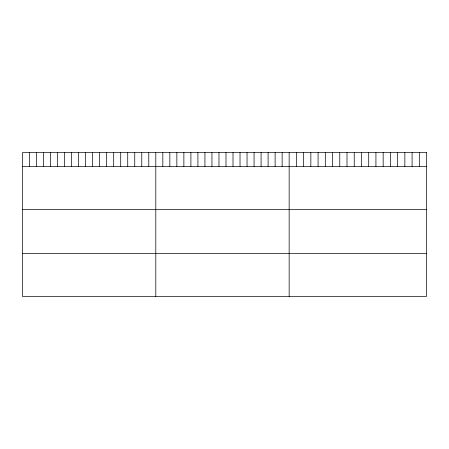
<?xml version="1.0" encoding="UTF-8"?>
<svg xmlns="http://www.w3.org/2000/svg" width="449" height="449" viewBox="0 0 449 449"><rect width="100%" height="100%" fill="white"/><g stroke="black" fill="none" stroke-linecap="round" stroke-linejoin="round"><path stroke-width="0.67" d="M22.45 166.456L426.55 166.456M22.45 209.335L426.55 209.335M22.45 253.511L426.55 253.511M419.321 152.609L419.321 166.456M412.087 152.609L412.087 166.456M404.858 152.609L404.858 166.456M397.623 152.609L397.623 166.456M390.394 152.609L390.394 166.456M383.16 152.609L383.16 166.456M375.931 152.609L375.931 166.456M368.702 152.609L368.702 166.456M361.467 152.609L361.467 166.456M354.239 152.609L354.239 166.456M347.004 152.609L347.004 166.456M339.775 152.609L339.775 166.456M332.546 152.609L332.546 166.456M325.312 152.609L325.312 166.456M318.083 152.609L318.083 166.456M310.848 152.609L310.848 166.456M303.619 152.609L303.619 166.456M296.385 152.609L296.385 166.456M289.156 152.609L289.156 296.391M282.135 152.609L282.135 166.456M275.119 152.609L275.119 166.456M268.098 152.609L268.098 166.456M261.082 152.609L261.082 166.456M254.061 152.609L254.061 166.456M247.045 152.609L247.045 166.456M240.024 152.609L240.024 166.456M233.009 152.609L233.009 166.456M225.987 152.609L225.987 166.456M218.972 152.609L218.972 166.456M211.95 152.609L211.95 166.456M204.935 152.609L204.935 166.456M197.914 152.609L197.914 166.456M190.898 152.609L190.898 166.456M183.877 152.609L183.877 166.456M176.861 152.609L176.861 166.456M169.84 152.609L169.84 166.456M162.824 152.609L162.824 166.456M155.803 152.609L155.803 296.391M148.782 152.609L148.782 166.456M141.766 152.609L141.766 166.456M134.745 152.609L134.745 166.456M127.729 152.609L127.729 166.456M120.708 152.609L120.708 166.456M113.692 152.609L113.692 166.456M106.671 152.609L106.671 166.456M99.656 152.609L99.656 166.456M92.634 152.609L92.634 166.456M85.619 152.609L85.619 166.456M78.597 152.609L78.597 166.456M71.582 152.609L71.582 166.456M64.561 152.609L64.561 166.456M57.545 152.609L57.545 166.456M50.524 152.609L50.524 166.456M43.508 152.609L43.508 166.456M36.487 152.609L36.487 166.456M29.471 152.609L29.471 166.456M426.55 152.609L22.45 152.609L22.45 296.391L426.55 296.391L426.55 152.609"/></g></svg>
